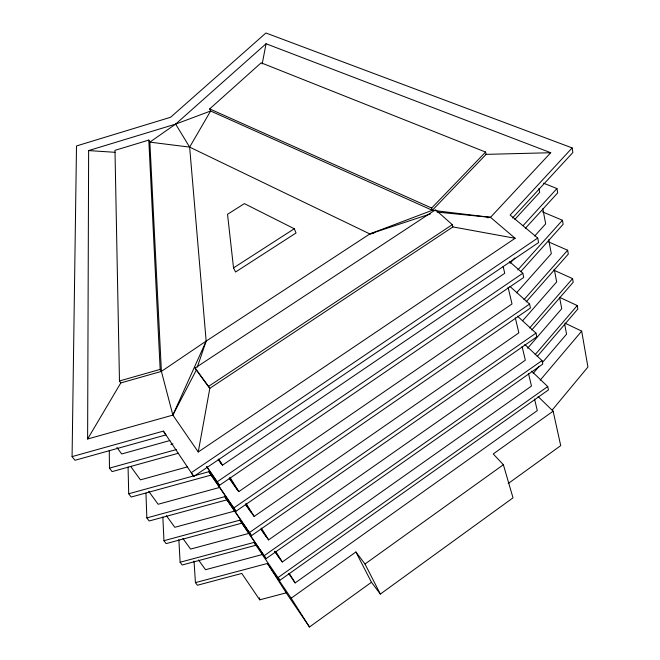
<?xml version="1.0" encoding="UTF-8"?>
<svg xmlns="http://www.w3.org/2000/svg" width="660" height="660" viewBox="0 0 660 660"><rect width="100%" height="100%" fill="white"/><g stroke="black" fill="none" stroke-linecap="round" stroke-linejoin="round"><path stroke-width="0.99" d="M87.615 439.015L88.63 150.571L175.642 124.105L210.623 111.012L432.308 210.292L490.504 217.338L515.122 238.293L198.248 451.984L172.87 415.107L161.403 371.39L149.853 142.139L148.805 140.077L114.98 150.34L119.476 380.968L120.796 382.94L87.615 439.015L172.87 415.107L196.317 370.046L195.137 368.024L435.526 209.756L452.298 224.664L452.917 226.916L515.122 238.293M72.08 456.613L163.391 431.104L165.899 434.915L74.959 460.284L72.08 456.613L76.502 145.951L170.594 117.274L265.922 33L572.146 147.914L572.863 152.51L512.498 217.998M198.248 451.984L209.822 388.327L195.137 368.024M262.185 63.946L266.054 43.75L550.729 152.724L490.504 217.338L487.459 217.759M197.299 367.15L206.151 341.104L189.643 147.114L175.642 124.105L266.054 43.75M172.87 415.107L206.151 341.104L369.831 233.937L432.308 210.292L486.115 154.366L550.729 152.724M175.642 124.105L149.853 142.139L189.643 147.114L210.623 111.012L209.682 108.908L261.162 62.824L485.587 152.064L486.115 154.366M552.379 409.843L587.92 367.042L581.683 331.13L564.993 323.136M540.202 380.168L581.683 331.13M533.173 373.378L539.179 366.325M542.52 362.398L566.552 334.166L564.663 324.159M537.215 356.474L577.846 309.004L577.244 305.547L559.482 297.28M535.128 354.667L577.244 305.547M527.637 348.224L561.734 308.715L559.639 297.635M529.634 327.979L572.575 278.619L553.781 270.138M531.77 329.983L573.202 282.257L572.575 278.619M522.695 320.71L556.66 281.919L554.26 269.222M526.16 301.892L568.309 254.067L567.641 250.222L548.749 241.989M523.957 299.689L567.641 250.222M516.533 292.801L551.314 253.679L548.691 239.803M520.74 271.656L563.145 224.309L562.444 220.258L542.487 211.876M517.795 269.981L562.444 220.258M509.998 263.332L514.808 258.019M534.699 236.016L545.671 223.872L542.809 208.733M525.294 228.401L557.692 192.86L556.949 188.57L543.601 183.2M523.025 225.695L556.949 188.57M514.833 219.4L539.707 192.357L538.956 188.38M572.146 147.914L510.13 215.036L537.718 238.046L538.61 242.534L193.76 476.47L163.391 431.104M432.308 210.292L431.665 208.048L485.587 152.064M371.456 582.26L309.474 627L291.175 598.199L355.897 551.991L371.456 582.26L380.35 594.074L513.018 497.838L503.374 464.731L493.234 453.94L553.13 411.18L538.09 396.561M508.183 483.557L560.711 445.64L553.13 411.18M380.35 594.074L365.005 564.003L503.374 464.731M288.692 573.589L295.152 582.904L537.289 410.602L534.551 399.036M547.717 386.562L278.05 577.558L279.832 580.346L548.452 389.895L547.717 386.562L531.622 371.176M274.725 551.166L282.249 561.998L531.481 386.075L528.479 373.428M162.855 517.019L163.952 540.697L239.861 520.171L266.046 558.665L542.776 364.097L542.009 360.583L524.807 344.454M266.046 558.665L264.165 555.703L542.009 360.583M260.989 528.949L268.603 539.896L525.343 360.203L522.077 346.417M535.969 333.127L536.786 336.839L251.443 535.681L249.447 532.546L535.969 333.127L517.473 316.132M245.487 504.042L254.149 516.466L518.867 332.863L515.312 317.856M529.584 304.062L530.45 307.997L235.934 511.285L233.813 507.944L529.584 304.062L509.899 286.39M229.457 478.236L238.813 491.609L512.011 303.938L508.06 287.248M206.613 466.645L219.45 485.339L523.726 277.431L522.803 273.248L509.644 261.715M219.45 485.339L217.189 481.784L522.803 273.248M218.361 459.278L222.494 465.176L504.743 273.273L503.135 266.483M120.796 382.94L161.403 371.39L206.151 341.104M537.718 238.046L191.285 472.709L193.76 476.47M452.917 226.916L209.822 388.327L196.317 370.046M208.651 386.314L452.298 224.664M233.524 267.902L294.277 228.748L296.043 232.972L235.554 272.011L233.524 267.902L227.535 214.294L244.373 203.626L294.277 228.748M189.643 147.114L369.831 233.937L430.312 213.939M119.476 380.968L160.165 369.394L161.403 371.39M169.917 440.534L121.671 453.973L116.919 447.406M170.907 444.502L172.895 443.949M109.271 450.615L109.469 468.138L176.335 449.576M178.497 453.206L112.085 471.611L109.469 468.138M187.547 466.867L140.431 479.861L130.82 466.603M128.065 467.057L128.716 493.762L208.956 471.702L233.813 507.944M235.934 511.285L211.109 475.084L131.175 497.038L128.716 493.762M219.697 487.427L158.119 504.265L148.706 491.287M145.959 493.177L146.842 517.91L224.862 496.642L249.447 532.546M251.443 535.681L226.891 499.834L149.16 520.996L146.842 517.91M235.405 510.865L174.809 527.299L166.394 515.683M241.783 523.182L166.138 543.617L163.952 540.697M249.307 533.28L190.591 549.087L182.878 538.436M178.852 539.624L180.122 562.237L254.042 542.413L279.832 580.346M262.597 554.466L205.54 569.712L198.487 559.985M194.023 561.074L195.434 582.631L267.457 563.45L291.175 598.199M195.434 582.631L197.398 585.247L241.783 573.433L259.735 599.833L286.209 592.853L309.474 627M369.831 233.937L373.89 233.376M88.63 150.571L115.071 152.311M437.192 212.108L490.504 217.338M209.682 108.908L431.665 208.048M355.897 551.991L365.005 564.003M180.122 562.237L182.193 564.993L255.857 545.259L254.042 542.413M218.221 459.5L221.76 464.558M229.218 478.285L237.386 489.967M245.726 504.752L250.915 512.201M261.096 529.435L266.359 537.001M274.75 551.521L279.947 559.004M206.91 466.826L217.189 481.784M239.861 520.171L264.165 555.703M208.956 471.702L211.109 475.084M224.862 496.642L226.891 499.834M267.457 563.45L286.209 592.853M218.74 459.088L222.494 465.176M229.936 477.221L238.813 491.609M246.196 503.572L254.149 516.466M261.319 528.082L268.603 539.896M275.814 551.578L282.249 561.998M289.311 573.433L295.152 582.904M259.52 597.787L259.735 599.833M148.805 140.077L160.165 369.394"/></g></svg>
